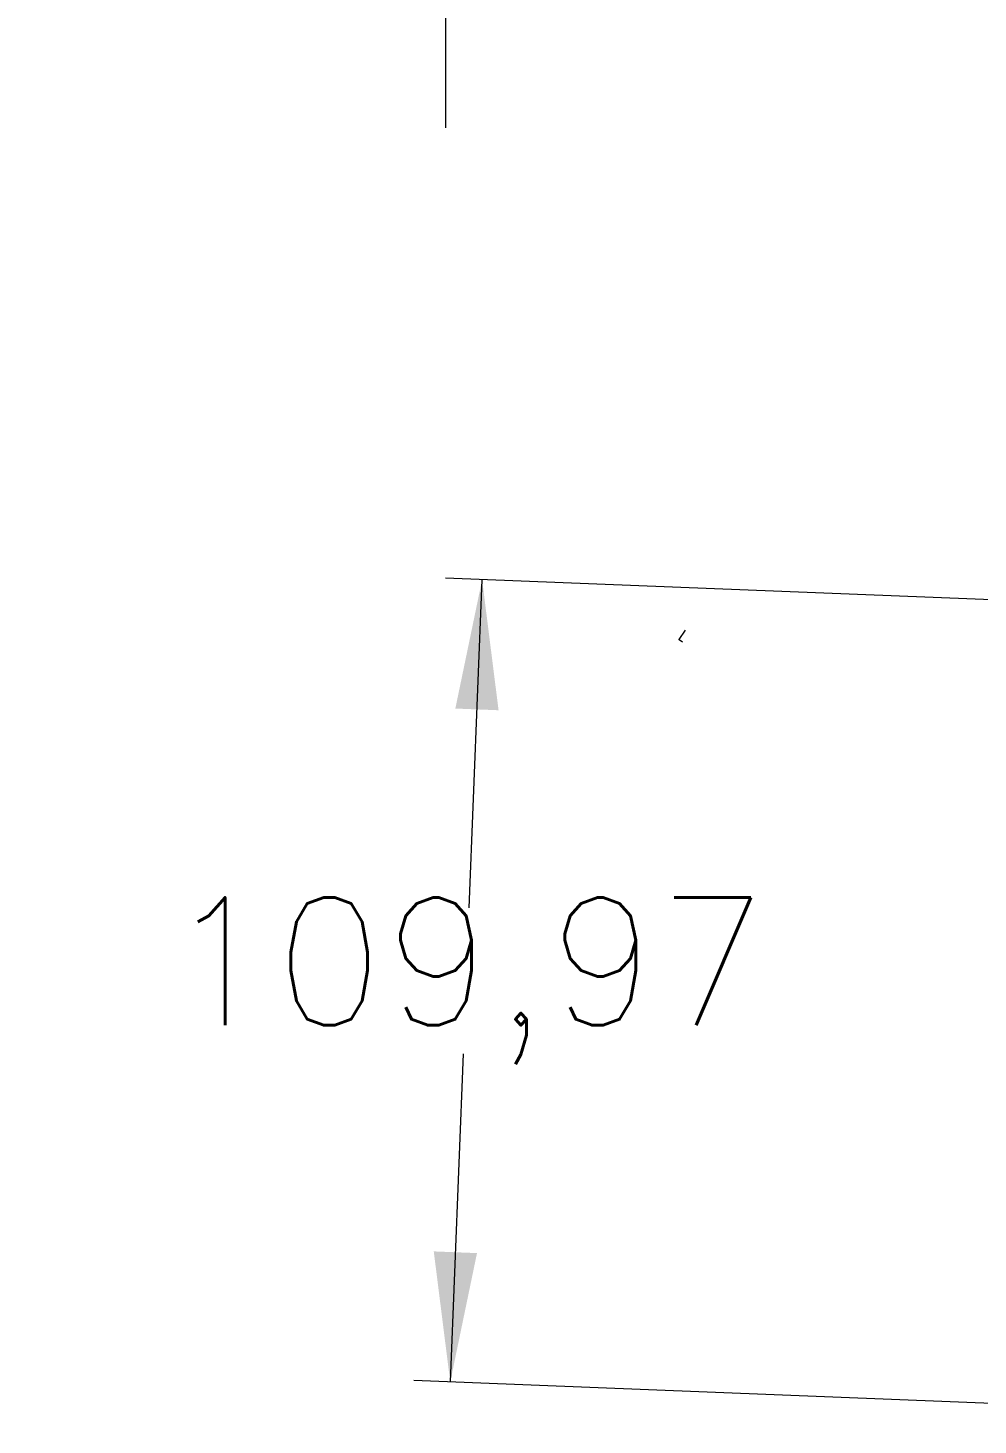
# Model space of a CAD drawing. Header units: millimetres. Extents: x 15 to 1184, y 5 to 836.
# Drawn here: x 461.02 to 487.04, y 355.09 to 393.36 of the extents above; entities that cross this region are included whole.
import ezdxf

# ---------------------------------------------------------------- set-up
doc = ezdxf.new("R2010")
doc.units = ezdxf.units.MM
doc.header["$PDSIZE"] = -1
doc.linetypes.add('点画线', pattern=[18, 12, -2, 2, -2])
doc.layers.get('0').update_dxf_attribs({"lineweight": 18})
doc.layers.add('中心线层', color=1, linetype='点画线', lineweight=18)
doc.layers.add('尺寸线层', color=3, linetype='Continuous', lineweight=18)
doc.styles.get("Standard").update_dxf_attribs({"font": 'txt.shx'})
doc.dimstyles.new('ISO-25', dxfattribs={"dimtxt": 2.5, "dimasz": 2.5, "dimexe": 1.25, "dimexo": 0.625, "dimtad": 1, "dimtxsty": 'Standard', "dimcen": 2.5, "dimdle": 5, "dimadec": 0, "dimazin": 0, "dimtfac": 1, "dimtmove": 0, "dimatfit": 3, "dimfxl": 0, "dimarcsym": 0})

# ---------------------------------------------------------------- blocks, each defined once
blk = doc.blocks.new('*X7')
at = {"layer": '尺寸线层', "linetype": 'Continuous'}
for points in [[(473.458, 378.247), (473.909, 374.671), (472.725, 374.718)], [(472.585, 356.271), (473.318, 359.801), (472.134, 359.848)]]:
    blk.add_hatch(color=0, dxfattribs=at).paths.add_polyline_path(points, flags=0)
at = {"layer": '尺寸线层', "color": 0, "linetype": 'Continuous'}
for p, q in [((502.152, 377.107), (472.459, 378.287)), ((473.101, 369.259), (473.458, 378.247)), ((472.942, 365.259), (472.585, 356.271)), ((501.279, 355.131), (471.586, 356.311))]:
    blk.add_line(p, q, dxfattribs=at)
at = {"layer": '尺寸线层', "color": 0, "insert": (473.021, 367.259), "char_height": 3.5, "width": 24, "attachment_point": 5}
blk.add_mtext('109,97', dxfattribs=at)

msp = doc.modelspace()

# ---------------------------------------------------------------- linework, layer by layer
at = {"color": 7, "linetype": 'Continuous'}
for q in [(479.032, 376.8618), (478.9444, 376.5466)]:
    msp.add_line((478.8551, 376.6091), q, dxfattribs=at)
msp.add_point((478.8551, 376.6091), dxfattribs=at)
at = {"layer": '中心线层'}
msp.add_line((472.4515, 412.3101), (472.4515, 390.6276), dxfattribs=at)

# ---------------------------------------------------------------- dimensions: what is measured, and where the dimension line sits
at = {"layer": '尺寸线层'}
dim = msp.add_linear_dim(base=(472.5847, 356.2713), p1=(503.1515, 377.0673), p2=(502.2782, 355.0912), angle=267.72413, dimstyle='ISO-25', override={"dimtxt": 3.5, "dimasz": 3.556, "dimexe": 1, "dimexo": 1, "dimgap": 1.524, "dimtih": 1, "dimtoh": 1, "dimlfac": 5, "dimzin": 0, "dimsah": 1, "dimdle": 7.112, "dimadec": 2, "dimtfill": 1, "dimtolj": 1, "dimtzin": 8}, dxfattribs=at)
dim.commit()
dim.dimension.update_dxf_attribs({"geometry": '*X7', "text_midpoint": (473.0214, 367.2594)})

doc.saveas('drawing.dxf')
